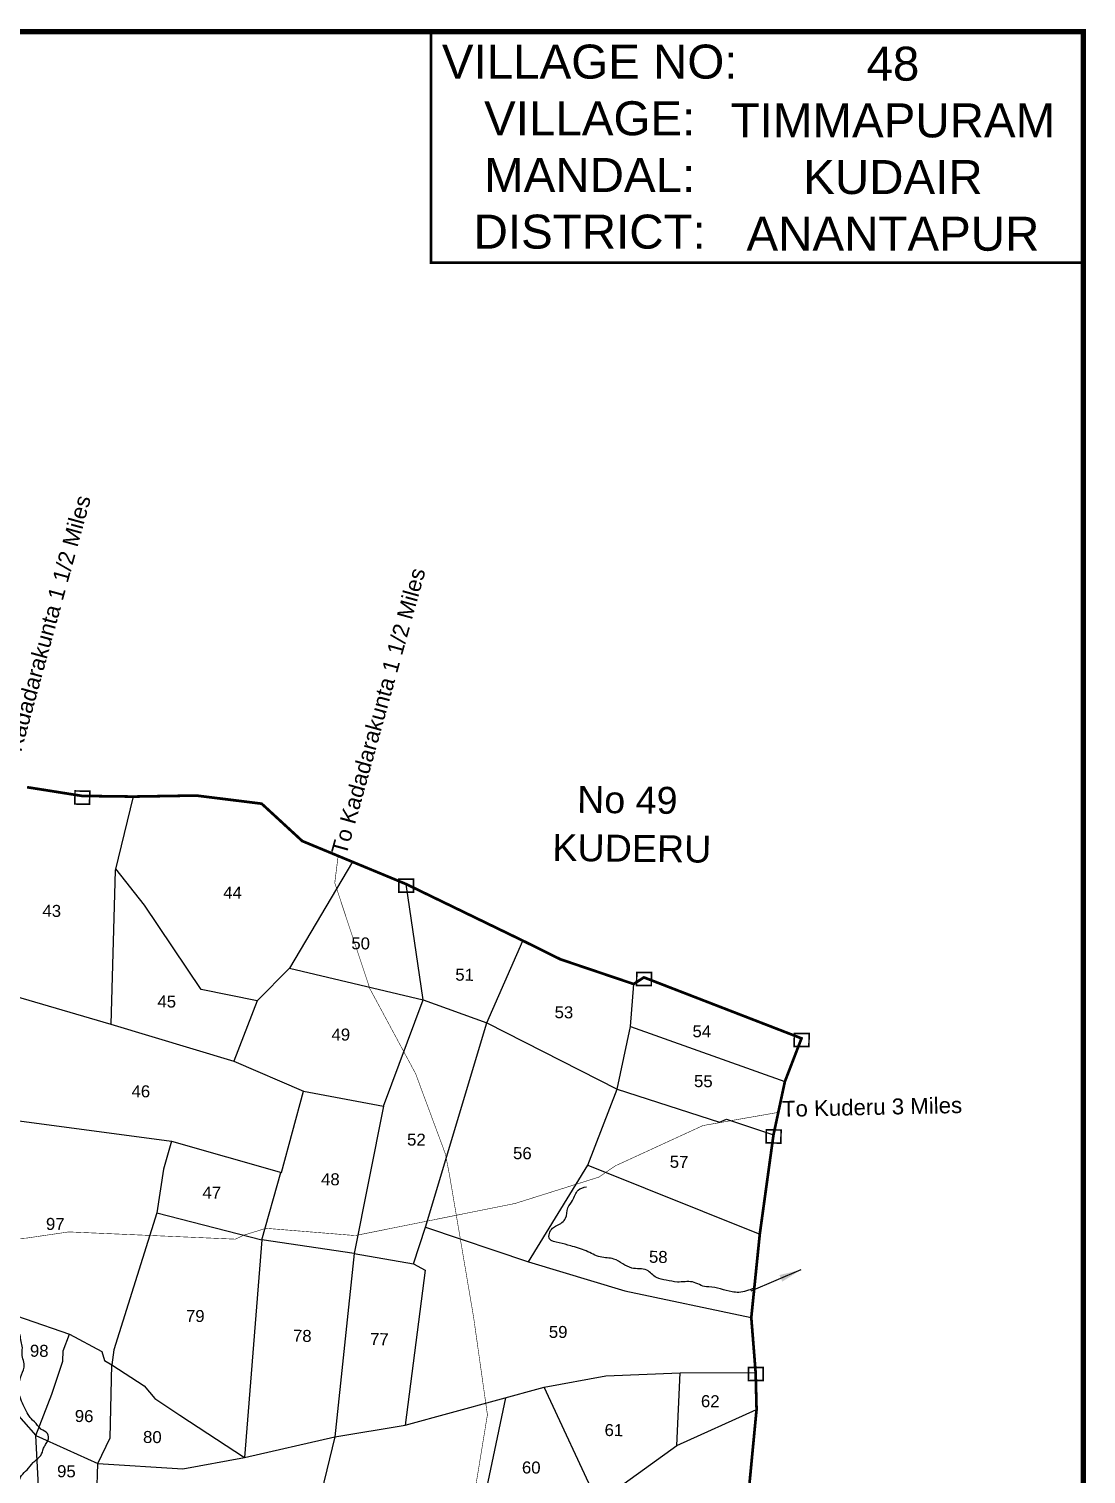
# Model space of a CAD drawing. Header units: feet. Extents: x 750329 to 765877, y 1623833 to 1630891.
# Drawn here: x 757284 to 759222, y 1628241 to 1630891 of the extents above; entities that cross this region are included whole.
import ezdxf
from ezdxf.enums import TextEntityAlignment as Align

# ---------------------------------------------------------------- set-up
doc = ezdxf.new("R2010")
doc.units = ezdxf.units.FT
doc.header["$LTSCALE"] = 15
doc.header["$MEASUREMENT"] = 0
doc.linetypes.add('HIDDEN2', pattern=[0.1875, 0.125, -0.0625])
for name, color, linetype in [('PAPER SIZE', 10, 'Continuous'), ('PLOT', 7, 'Continuous'), ('PLOT NO', 7, 'Continuous'), ('ROADS', 6, 'Continuous'), ('TANKS-STREAM', 4, 'Continuous'), ('VILLAGE STONES', 240, 'Continuous')]:
    doc.layers.add(name, color=color, linetype=linetype)
doc.layers.add('VILLAGE BOUNDRY', color=5, linetype='HIDDEN2', lineweight=100)
doc.styles.get("Standard").update_dxf_attribs({"font": 'arial.ttf'})
doc.dimstyles.get("Standard").update_dxf_attribs({"dimtxt": 0.18, "dimasz": 40, "dimexe": 0.18, "dimexo": 0.0625, "dimgap": 0.09, "dimtad": 0, "dimtih": 1, "dimtoh": 1, "dimdec": 4, "dimzin": 0, "dimdsep": 46, "dimtxsty": 'Standard', "dimcen": 0.09, "dimadec": 0, "dimazin": 0, "dimtfac": 1, "dimtdec": 4, "dimtofl": 0, "dimtmove": 0, "dimatfit": 3, "dimfxl": 1, "dimtolj": 1, "dimtzin": 0, "dimarcsym": 0})

msp = doc.modelspace()

# ---------------------------------------------------------------- linework, layer by layer
at = {"layer": 'PAPER SIZE', "color": 5, "const_width": 10}
msp.add_lwpolyline([(750333.9, 1630886.3), (759216.9, 1630886.3), (759216.9, 1623838.4), (750333.9, 1623838.4)], close=True, dxfattribs=at)
at = {"layer": 'PLOT'}
for points in [[(755754.7, 1629509.8), (755963.3, 1629471.6), (756105.1, 1629440.4), (756298.7, 1629375.4), (756362.8, 1629360.2), (756467.2, 1629350.6), (756689.9, 1629264.2), (756881.7, 1629199.9), (756986.6, 1629144.7), (757041.3, 1629112.2), (757081.2, 1629179.6), (757217.8, 1629129.2), (757433.9, 1629066.2), (757659.5, 1628998.8), (757787.3, 1628943.7), (757933.9, 1628916.1), (758006.5, 1629110.9), (757975, 1629323.3)], [(757474.5, 1629483.7), (757441.9, 1629348), (757433.9, 1629066.2)], [(757876.8, 1629364), (757761.3, 1629169.3), (757702.3, 1629109.1), (757599.3, 1629129.8), (757495.7, 1629284.4), (757442.7, 1629351.2)], [(757933.9, 1628916.1), (757879.8, 1628645.8), (757988.8, 1628627.2), (758010.7, 1628694.3), (758122.9, 1629069.1), (758189.1, 1629219.5)], [(757761.3, 1629169.3), (758006.5, 1629110.9)], [(758199.3, 1628630.4), (758308.3, 1628808.1), (758362, 1628947.2), (758386.6, 1629062.4), (758392.4, 1629140)], [(757702.3, 1629109.1), (757659.5, 1628998.8)], [(758006.5, 1629110.9), (758122.9, 1629069.1), (758362, 1628947.2), (758550, 1628887), (758562.5, 1628892.2), (758648.7, 1628863.4)], [(758386.6, 1629062.4), (758669.6, 1628961.2)], [(757182.7, 1628900.2), (757545, 1628851.8), (757746.7, 1628794.3), (757787.3, 1628943.7)], [(756696.4, 1628888.5), (756745.6, 1628870.8), (756818.8, 1628781.6), (756969.7, 1628704.3), (756996.6, 1628669.8), (757051.8, 1628644.6), (757114.5, 1628635.4), (757210.2, 1628635.3), (757194.6, 1628554.5), (757358.1, 1628498.2), (757417.4, 1628466.5), (757422.1, 1628449.9), (757435.8, 1628442), (757494.6, 1628403.4), (757514.3, 1628380.3), (757560.2, 1628349.6), (757678.7, 1628271.9), (757844.5, 1628309.7), (757973.4, 1628331.1), (758228.3, 1628400.8), (758341.2, 1628421.7), (758477.4, 1628427.1), (758616, 1628427.9)], [(757545, 1628851.8), (757530.2, 1628800.6), (757517.9, 1628720.4), (757710.5, 1628671.1)], [(758308.3, 1628808.1), (758623.6, 1628681.5)], [(757879.8, 1628645.8), (757710.5, 1628671.1), (757745.7, 1628794.6)], [(757517.9, 1628720.4), (757439.1, 1628469), (757435.8, 1628442)], [(758010.7, 1628694.3), (758199.3, 1628630.4), (758376.4, 1628577.3), (758608, 1628528.3)], [(757710.5, 1628671.1), (757678.7, 1628271.9)], [(757879.8, 1628645.8), (757844.5, 1628309.7)], [(757988.8, 1628627.2), (758009.9, 1628615.3), (757973.4, 1628331.1)], [(756640.1, 1628513), (756653.4, 1628431.1), (756755.6, 1628386.7), (756783, 1628369.9), (756871.7, 1628336.1), (756987.2, 1628334.4), (757059.1, 1628358), (757103, 1628375), (757121, 1628390.7), (757138.4, 1628383.1), (757202.2, 1628371.3), (757251.3, 1628363.6), (757296.3, 1628312.3), (757325.5, 1628388), (757345.5, 1628448.7), (757346.6, 1628467.6), (757358.1, 1628498.2)], [(757296.3, 1628312.3), (757409.9, 1628260.8), (757432.5, 1628308), (757435.8, 1628442)], [(758326.5, 1628189.1), (758471.5, 1628293.9), (758477.4, 1628427.1)], [(758157.4, 1628381.4), (758107.3, 1628142.6), (758044.6, 1628131), (758054.7, 1628076), (758002.1, 1628028.9)], [(758107.3, 1628142.6), (758326.5, 1628189.1), (758228.3, 1628400.8)], [(758471.5, 1628293.9), (758617.7, 1628359.9)], [(757301.4, 1628219), (757296.3, 1628312.3)], [(757844.5, 1628309.7), (757779.6, 1628042.9)], [(757409.9, 1628260.8), (757565.6, 1628251), (757678.7, 1628271.9)], [(757301.4, 1628219), (757408, 1628201), (757409.9, 1628260.8)]]:
    msp.add_lwpolyline(points, dxfattribs=at)
at = {"layer": 'ROADS', "linetype": 'HIDDEN2', "ltscale": 10, "const_width": 1}
for points in [[(758093.1, 1628160), (758124.2, 1628350.2), (758099, 1628528.3), (758054.7, 1628789.7), (758047.3, 1628828.1), (757992.5, 1628975.8), (757908.6, 1629131.6), (757844.3, 1629325.3), (757850.4, 1629374)], [(758658.7, 1628904.9), (758519.4, 1628880.5), (758358.5, 1628806.5), (758328.6, 1628786), (758175.1, 1628737.7), (757881.9, 1628678.8), (757718.2, 1628692.1), (757678.2, 1628679.7), (757662, 1628672.2), (757356.7, 1628685.5), (757279.5, 1628674.2), (757121.1, 1628663.3), (756973.1, 1628723), (756860, 1628773.9)]]:
    msp.add_lwpolyline(points, dxfattribs=at)
at = {"layer": 'TANKS-STREAM'}
for points in [[(758612.9, 1628582.2), (758585.2, 1628574.7), (758572.9, 1628575.6), (758530.2, 1628584.7), (758525.7, 1628584.8), (758500.2, 1628593.7), (758472.6, 1628593.6), (758452.1, 1628597.1), (758434, 1628601.9), (758416.5, 1628615.2), (758388.9, 1628619.2), (758356.2, 1628635.7), (758331.1, 1628639.6), (758305.3, 1628650.6), (758277, 1628660), (758255.6, 1628665.6), (758238, 1628672.8), (758243.5, 1628692.2), (758251.4, 1628697.1), (758267.6, 1628710.5), (758271.9, 1628729.7), (758280.3, 1628743.2), (758290.8, 1628762), (758305.7, 1628768.4)], [(757154.3, 1628050.4), (757154.7, 1628055.7), (757155.9, 1628063.6), (757158.9, 1628068.3), (757161.3, 1628071.7), (757162.9, 1628080.8), (757167, 1628085.5), (757177.7, 1628095), (757182.2, 1628104.3), (757189.1, 1628111.6), (757199.1, 1628119.4), (757210.7, 1628131.6), (757215.3, 1628145.5), (757227.4, 1628153.3), (757231.7, 1628164.1), (757235.9, 1628173.1), (757235.4, 1628181.9), (757241, 1628189.2), (757246.1, 1628198.2), (757253.9, 1628208.6), (757264, 1628224.9), (757270.1, 1628238.9), (757280.2, 1628249), (757291.2, 1628262.4), (757297.7, 1628268.2), (757305.2, 1628275.4), (757310.6, 1628288.8), (757314.2, 1628295.8), (757318.4, 1628302.8), (757317.7, 1628315.7), (757305.7, 1628324.1), (757299.6, 1628330.6), (757287.4, 1628343.6), (757284.5, 1628347.1), (757276.5, 1628361.3), (757270.2, 1628375.1), (757265.6, 1628389.5), (757265.8, 1628400.4), (757268.3, 1628418.8), (757274.7, 1628437.5), (757271.2, 1628462.2), (757271.4, 1628476.1), (757268.6, 1628487.7), (757266.4, 1628498.6), (757252.9, 1628501.1), (757240, 1628502.5), (757235.1, 1628504.9), (757216.5, 1628499.5), (757205.2, 1628495.7), (757200.6, 1628493.1), (757189, 1628494.2), (757183.8, 1628500.8), (757183.9, 1628510.1), (757181.7, 1628518), (757176.2, 1628531), (757173.4, 1628540.6), (757182.7, 1628546.4), (757201.2, 1628548.2), (757209.8, 1628549.1)]]:
    msp.add_spline(points, degree=3, dxfattribs=at)
at = {"layer": 'VILLAGE BOUNDRY', "lineweight": -2, "ltscale": 13, "const_width": 4.96}
msp.add_lwpolyline([(758590.6, 1628076.8), (758617.7, 1628359.9), (758616, 1628427.9), (758608, 1628528.3), (758623.6, 1628681.5), (758648.7, 1628863.4), (758669.6, 1628961.2), (758700.1, 1629040.4), (758411.1, 1629152.2), (758392.4, 1629140), (758258.2, 1629185.3), (758189.1, 1629219.5), (757975, 1629323.3), (757784.7, 1629402.2), (757710.3, 1629470.7), (757590.2, 1629485.6), (757474.5, 1629483.7), (757381.2, 1629484.9), (757280.2, 1629500.9)], dxfattribs=at)
at = {"layer": 'VILLAGE STONES', "color": 5, "const_width": 5}
msp.add_lwpolyline([(759216.9, 1630886.3), (758020.8, 1630886.3), (758020.8, 1630462.7), (759216.9, 1630462.7)], close=True, dxfattribs=at)
at = {"layer": 'VILLAGE STONES', "lineweight": -2, "ltscale": 15, "const_width": 2.98}
for points in [[(757368.1, 1629494), (757395.1, 1629493.7), (757394.8, 1629469.8), (757367.9, 1629470.1)], [(757961.8, 1629332.5), (757988.8, 1629332.2), (757988.6, 1629308.2), (757961.6, 1629308.5)], [(758398, 1629161.4), (758425, 1629161.1), (758424.7, 1629137.1), (758397.7, 1629137.4)], [(758687, 1629049.5), (758714, 1629049.2), (758713.7, 1629025.3), (758686.7, 1629025.6)], [(758635.6, 1628872.6), (758662.6, 1628872.3), (758662.3, 1628848.4), (758635.3, 1628848.7)], [(758602.9, 1628437.1), (758629.9, 1628436.8), (758629.6, 1628412.9), (758602.6, 1628413.2)]]:
    msp.add_lwpolyline(points, close=True, dxfattribs=at)

# ---------------------------------------------------------------- texts
at = {"layer": 'PLOT NO', "linetype": 'Continuous'}
for s, rotation, p in [('To Kadadarakunta 1 1/2 Miles', 74.6262, (757253.5, 1629507.4)), ('To Kadadarakunta 1 1/2 Miles', 74.4472, (757865.4, 1629374.6)), ('To Kuderu 3 Miles', 1.2497, (758664.5, 1628896.4))]:
    msp.add_text(s, height=29.149, rotation=rotation, dxfattribs=at).set_placement(p)
at = {"layer": 'PLOT NO'}
for s, p in [('44', (757657, 1629307.6)), ('43', (757325.5, 1629274.2)), ('50', (757891.8, 1629214.6)), ('51', (758082.4, 1629157)), ('45', (757536.3, 1629108)), ('53', (758264.5, 1629088.2)), ('54', (758517.3, 1629053.3)), ('49', (757855.4, 1629047.4)), ('55', (758520.1, 1628961.9)), ('46', (757488.8, 1628943.4)), ('52', (757994, 1628854.7)), ('56', (758188.3, 1628829.8)), ('57', (758475.6, 1628814)), ('48', (757836.3, 1628782.1)), ('47', (757618.8, 1628757.6)), ('97', (757331.9, 1628700)), ('58', (758437.5, 1628639.7)), ('79', (757588.6, 1628531.4)), ('59', (758253.9, 1628502.1)), ('78', (757784.8, 1628494.9)), ('77', (757926.2, 1628488.9)), ('98', (757302.5, 1628467.5)), ('62', (758532.8, 1628375.1)), ('96', (757384.8, 1628347.8)), ('61', (758356.1, 1628322.1)), ('80', (757509.9, 1628309.4)), ('95', (757352.3, 1628246.6)), ('60', (758204.6, 1628253.5))]:
    msp.add_text(s, height=22, rotation=359.3501, dxfattribs=at).set_placement(p, align=Align.MIDDLE_CENTER)
at = {"layer": 'VILLAGE STONES'}
for s, p in [('No 49', (758288.4, 1629454)), ('KUDERU', (758243.1, 1629365.8))]:
    msp.add_text(s, height=49.41, rotation=359.3501, dxfattribs=at).set_placement(p)
at = {"layer": 'VILLAGE STONES', "width": 535.064, "attachment_point": 2}
for s, insert, char_height in [('VILLAGE NO:\\PVILLAGE:\\PMANDAL:\\PDISTRICT:', (758311.7, 1630862.5), 62.335), ('48\\PTIMMAPURAM\\PKUDAIR\\PANANTAPUR ', (758867.7, 1630858.7), 62.34)]:
    msp.add_mtext(s, dxfattribs=dict(at, insert=insert, char_height=char_height))

# ---------------------------------------------------------------- leaders
at = {"layer": 'VILLAGE BOUNDRY', "linetype": 'Continuous'}
msp.add_leader([(758699, 1628616), (758607, 1628576.8)], dimstyle='Standard', override={"dimgap": 0.09, "dimtad": 0}, dxfattribs=at)

doc.saveas('drawing.dxf')
